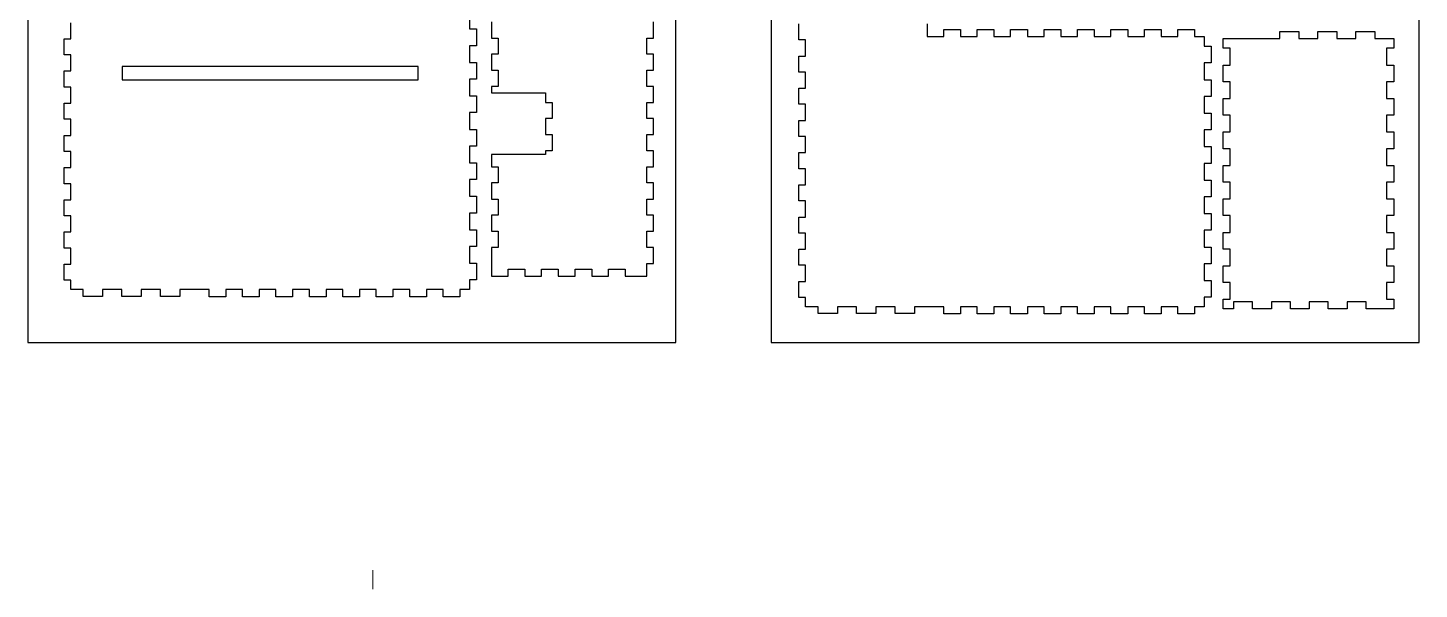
# Model space of a CAD drawing. Header units: inches. Extents: x 1.3 to 54.4, y -2.5 to 26.1.
# Drawn here: x 1.28 to 27.04, y -2.47 to 7.92 of the extents above; entities that cross this region are included whole.
import ezdxf

# ---------------------------------------------------------------- set-up
doc = ezdxf.new("R2010")
doc.units = ezdxf.units.IN
doc.header["$MEASUREMENT"] = 0
for name, color, linetype, true_color in [('distance', 80, 'Continuous', 0x4bff00), ('Layer 01', 5, 'Continuous', 0x0000ff), ('Layer 1', 7, 'Continuous', 0xffffff)]:
    doc.layers.add(name, color=color, linetype=linetype, true_color=true_color)

msp = doc.modelspace()

# ---------------------------------------------------------------- linework, layer by layer
at = {"layer": 'distance'}
for p, q in [((2.071, 7.717), (2.071, 8.014)), ((9.453, 8.076), (9.453, 7.898)), ((15.549, 7.696), (15.549, 7.994)), ((17.924, 7.994), (17.924, 7.757)), ((9.453, 7.898), (9.584, 7.898)), ((9.584, 7.898), (9.584, 7.588)), ((17.924, 7.757), (18.056, 7.757)), ((18.056, 7.757), (18.234, 7.757)), ((18.234, 7.757), (18.234, 7.889)), ((18.234, 7.889), (18.543, 7.889)), ((18.543, 7.889), (18.543, 7.757)), ((18.543, 7.757), (18.853, 7.757)), ((18.853, 7.757), (18.853, 7.889)), ((18.853, 7.889), (19.163, 7.889)), ((19.163, 7.889), (19.163, 7.757)), ((19.163, 7.757), (19.472, 7.757)), ((19.472, 7.757), (19.472, 7.889)), ((19.472, 7.889), (19.782, 7.889)), ((19.782, 7.889), (19.782, 7.757)), ((19.782, 7.757), (20.091, 7.757)), ((20.091, 7.757), (20.091, 7.889)), ((20.091, 7.889), (20.401, 7.889)), ((20.401, 7.889), (20.401, 7.757)), ((20.401, 7.757), (20.711, 7.757)), ((20.711, 7.757), (20.711, 7.889)), ((20.711, 7.889), (21.02, 7.889)), ((21.02, 7.889), (21.02, 7.757)), ((21.02, 7.757), (21.33, 7.757)), ((21.33, 7.757), (21.33, 7.889)), ((21.33, 7.889), (21.639, 7.889)), ((21.639, 7.889), (21.639, 7.757)), ((21.639, 7.757), (21.949, 7.757)), ((21.949, 7.757), (21.949, 7.889)), ((21.949, 7.889), (22.259, 7.889)), ((22.259, 7.889), (22.259, 7.757)), ((22.259, 7.757), (22.568, 7.757)), ((22.568, 7.757), (22.568, 7.889)), ((22.568, 7.889), (22.878, 7.889)), ((22.878, 7.889), (22.878, 7.757)), ((22.878, 7.757), (23.056, 7.757)), ((23.056, 7.757), (23.056, 7.579)), ((24.459, 7.719), (24.459, 7.85)), ((24.459, 7.85), (24.809, 7.85)), ((24.809, 7.85), (24.809, 7.719)), ((25.16, 7.719), (25.16, 7.85)), ((25.16, 7.85), (25.511, 7.85)), ((25.511, 7.85), (25.511, 7.719)), ((25.862, 7.719), (25.862, 7.85)), ((25.862, 7.85), (26.213, 7.85)), ((26.213, 7.85), (26.213, 7.719)), ((1.946, 7.419), (1.946, 7.717)), ((1.946, 7.717), (2.071, 7.717)), ((9.584, 7.588), (9.453, 7.588)), ((9.453, 7.588), (9.453, 7.278)), ((15.674, 7.696), (15.549, 7.696)), ((15.674, 7.398), (15.674, 7.696)), ((23.056, 7.579), (23.187, 7.579)), ((23.187, 7.579), (23.187, 7.269)), ((23.406, 7.719), (24.108, 7.719)), ((23.406, 7.541), (23.406, 7.719)), ((23.537, 7.541), (23.406, 7.541)), ((23.537, 7.231), (23.537, 7.541)), ((24.108, 7.719), (24.459, 7.719)), ((24.809, 7.719), (25.16, 7.719)), ((25.511, 7.719), (25.862, 7.719)), ((26.213, 7.719), (26.564, 7.719)), ((26.564, 7.541), (26.432, 7.541)), ((26.432, 7.541), (26.432, 7.231)), ((26.564, 7.719), (26.564, 7.541)), ((2.071, 7.419), (1.946, 7.419)), ((2.071, 7.121), (2.071, 7.419)), ((9.453, 7.278), (9.584, 7.278)), ((9.584, 7.278), (9.584, 6.969)), ((15.549, 7.1), (15.549, 7.398)), ((15.549, 7.398), (15.674, 7.398)), ((23.187, 7.269), (23.056, 7.269)), ((23.056, 7.269), (23.056, 6.96)), ((23.406, 6.921), (23.406, 7.231)), ((23.406, 7.231), (23.537, 7.231)), ((26.432, 7.231), (26.564, 7.231)), ((26.564, 7.231), (26.564, 6.921)), ((1.946, 6.823), (1.946, 7.121)), ((1.946, 7.121), (2.071, 7.121)), ((9.584, 6.969), (9.453, 6.969)), ((9.453, 6.969), (9.453, 6.659)), ((15.674, 7.1), (15.549, 7.1)), ((15.674, 6.802), (15.674, 7.1)), ((23.056, 6.96), (23.187, 6.96)), ((23.187, 6.96), (23.187, 6.65)), ((2.071, 6.823), (1.946, 6.823)), ((2.071, 6.525), (2.071, 6.823)), ((15.549, 6.504), (15.549, 6.802)), ((15.549, 6.802), (15.674, 6.802)), ((23.537, 6.921), (23.406, 6.921)), ((23.537, 6.612), (23.537, 6.921)), ((26.564, 6.921), (26.432, 6.921)), ((26.432, 6.921), (26.432, 6.612)), ((1.946, 6.227), (1.946, 6.525)), ((1.946, 6.525), (2.071, 6.525)), ((9.453, 6.659), (9.584, 6.659)), ((9.584, 6.659), (9.584, 6.35)), ((15.674, 6.504), (15.549, 6.504)), ((15.674, 6.207), (15.674, 6.504)), ((23.187, 6.65), (23.056, 6.65)), ((23.056, 6.65), (23.056, 6.341)), ((23.406, 6.302), (23.406, 6.612)), ((23.406, 6.612), (23.537, 6.612)), ((26.432, 6.612), (26.564, 6.612)), ((26.564, 6.612), (26.564, 6.302)), ((2.071, 6.227), (1.946, 6.227)), ((2.071, 5.929), (2.071, 6.227)), ((9.584, 6.35), (9.453, 6.35)), ((9.453, 6.35), (9.453, 6.04)), ((15.549, 5.909), (15.549, 6.207)), ((15.549, 6.207), (15.674, 6.207)), ((23.056, 6.341), (23.187, 6.341)), ((23.187, 6.341), (23.187, 6.031)), ((23.537, 6.302), (23.406, 6.302)), ((23.537, 5.993), (23.537, 6.302)), ((26.564, 6.302), (26.432, 6.302)), ((26.432, 6.302), (26.432, 5.993)), ((1.946, 5.631), (1.946, 5.929)), ((1.946, 5.929), (2.071, 5.929)), ((9.453, 6.04), (9.584, 6.04)), ((9.584, 6.04), (9.584, 5.73)), ((23.187, 6.031), (23.056, 6.031)), ((23.056, 6.031), (23.056, 5.722)), ((23.406, 5.683), (23.406, 5.993)), ((23.406, 5.993), (23.537, 5.993)), ((26.432, 5.993), (26.564, 5.993)), ((26.564, 5.993), (26.564, 5.683)), ((9.584, 5.73), (9.453, 5.73)), ((9.453, 5.73), (9.453, 5.421)), ((15.674, 5.909), (15.549, 5.909)), ((15.674, 5.611), (15.674, 5.909)), ((23.056, 5.722), (23.187, 5.722)), ((23.187, 5.722), (23.187, 5.412)), ((23.537, 5.683), (23.406, 5.683)), ((23.537, 5.374), (23.537, 5.683)), ((26.564, 5.683), (26.432, 5.683)), ((26.432, 5.683), (26.432, 5.374)), ((2.071, 5.631), (1.946, 5.631)), ((2.071, 5.334), (2.071, 5.631)), ((9.453, 5.421), (9.584, 5.421)), ((9.584, 5.421), (9.584, 5.111)), ((15.549, 5.313), (15.549, 5.611)), ((15.549, 5.611), (15.674, 5.611)), ((23.187, 5.412), (23.056, 5.412)), ((23.056, 5.412), (23.056, 5.102)), ((1.946, 5.036), (1.946, 5.334)), ((1.946, 5.334), (2.071, 5.334)), ((15.674, 5.313), (15.549, 5.313)), ((15.674, 5.015), (15.674, 5.313)), ((23.406, 5.064), (23.406, 5.374)), ((23.406, 5.374), (23.537, 5.374)), ((26.432, 5.374), (26.564, 5.374)), ((26.564, 5.374), (26.564, 5.064)), ((2.071, 5.036), (1.946, 5.036)), ((2.071, 4.738), (2.071, 5.036)), ((9.584, 5.111), (9.453, 5.111)), ((9.453, 5.111), (9.453, 4.802)), ((15.549, 4.717), (15.549, 5.015)), ((15.549, 5.015), (15.674, 5.015)), ((23.056, 5.102), (23.187, 5.102)), ((23.187, 5.102), (23.187, 4.793)), ((23.537, 5.064), (23.406, 5.064)), ((23.537, 4.754), (23.537, 5.064)), ((26.564, 5.064), (26.432, 5.064)), ((26.432, 5.064), (26.432, 4.754)), ((1.946, 4.44), (1.946, 4.738)), ((1.946, 4.738), (2.071, 4.738)), ((9.453, 4.802), (9.584, 4.802)), ((9.584, 4.802), (9.584, 4.492)), ((15.674, 4.717), (15.549, 4.717)), ((15.674, 4.419), (15.674, 4.717)), ((23.187, 4.793), (23.056, 4.793)), ((23.056, 4.793), (23.056, 4.483)), ((23.406, 4.445), (23.406, 4.754)), ((23.406, 4.754), (23.537, 4.754)), ((26.432, 4.754), (26.564, 4.754)), ((26.564, 4.754), (26.564, 4.445)), ((2.071, 4.44), (1.946, 4.44)), ((2.071, 4.142), (2.071, 4.44)), ((9.584, 4.492), (9.453, 4.492)), ((9.453, 4.492), (9.453, 4.182)), ((15.549, 4.121), (15.549, 4.419)), ((15.549, 4.419), (15.674, 4.419)), ((23.056, 4.483), (23.187, 4.483)), ((23.187, 4.483), (23.187, 4.174)), ((23.537, 4.445), (23.406, 4.445)), ((23.537, 4.135), (23.537, 4.445)), ((26.564, 4.445), (26.432, 4.445)), ((26.432, 4.445), (26.432, 4.135)), ((1.946, 3.844), (1.946, 4.142)), ((1.946, 4.142), (2.071, 4.142)), ((9.453, 4.182), (9.584, 4.182)), ((9.584, 4.182), (9.584, 3.873)), ((23.187, 4.174), (23.056, 4.174)), ((23.056, 4.174), (23.056, 3.864)), ((23.406, 3.826), (23.406, 4.135)), ((23.406, 4.135), (23.537, 4.135)), ((26.432, 4.135), (26.564, 4.135)), ((26.564, 4.135), (26.564, 3.826)), ((9.584, 3.873), (9.453, 3.873)), ((9.453, 3.873), (9.453, 3.563)), ((15.674, 4.121), (15.549, 4.121)), ((15.674, 3.824), (15.674, 4.121)), ((2.071, 3.844), (1.946, 3.844)), ((2.071, 3.546), (2.071, 3.844)), ((15.549, 3.526), (15.549, 3.824)), ((15.549, 3.824), (15.674, 3.824)), ((23.056, 3.864), (23.187, 3.864)), ((23.187, 3.864), (23.187, 3.554)), ((23.537, 3.826), (23.406, 3.826)), ((23.537, 3.516), (23.537, 3.826)), ((26.564, 3.826), (26.432, 3.826)), ((26.432, 3.826), (26.432, 3.516)), ((1.946, 3.248), (1.946, 3.546)), ((1.946, 3.546), (2.071, 3.546)), ((9.453, 3.563), (9.584, 3.563)), ((9.584, 3.563), (9.584, 3.254)), ((15.674, 3.526), (15.549, 3.526)), ((15.674, 3.228), (15.674, 3.526)), ((23.187, 3.554), (23.056, 3.554)), ((23.056, 3.554), (23.056, 3.245)), ((23.406, 3.206), (23.406, 3.516)), ((23.406, 3.516), (23.537, 3.516)), ((26.432, 3.516), (26.564, 3.516)), ((26.564, 3.516), (26.564, 3.206)), ((2.071, 3.248), (1.946, 3.248)), ((2.071, 3.076), (2.071, 3.248)), ((9.584, 3.254), (9.453, 3.254)), ((9.453, 3.254), (9.453, 3.076)), ((15.549, 2.93), (15.549, 3.228)), ((15.549, 3.228), (15.674, 3.228)), ((23.056, 3.245), (23.187, 3.245)), ((23.187, 3.245), (23.187, 2.935)), ((23.537, 3.206), (23.406, 3.206)), ((23.537, 2.897), (23.537, 3.206)), ((26.564, 3.206), (26.432, 3.206)), ((26.432, 3.206), (26.432, 2.897)), ((2.303, 3.076), (2.071, 3.076)), ((2.303, 2.951), (2.303, 3.076)), ((2.66, 2.951), (2.303, 2.951)), ((3.017, 3.076), (2.66, 3.076)), ((2.66, 3.076), (2.66, 2.951)), ((3.017, 2.951), (3.017, 3.076)), ((3.375, 2.951), (3.017, 2.951)), ((3.732, 3.076), (3.375, 3.076)), ((3.375, 3.076), (3.375, 2.951)), ((3.732, 2.951), (3.732, 3.076)), ((4.089, 2.951), (3.732, 2.951)), ((4.321, 3.076), (4.089, 3.076)), ((4.089, 3.076), (4.089, 2.951)), ((4.631, 3.076), (4.321, 3.076)), ((4.631, 2.944), (4.631, 3.076)), ((4.94, 2.944), (4.631, 2.944)), ((5.25, 3.076), (4.94, 3.076)), ((4.94, 3.076), (4.94, 2.944)), ((5.25, 2.944), (5.25, 3.076)), ((5.559, 2.944), (5.25, 2.944)), ((5.869, 3.076), (5.559, 3.076)), ((5.559, 3.076), (5.559, 2.944)), ((5.869, 2.944), (5.869, 3.076)), ((6.179, 2.944), (5.869, 2.944)), ((6.488, 3.076), (6.179, 3.076)), ((6.179, 3.076), (6.179, 2.944)), ((6.488, 2.944), (6.488, 3.076)), ((6.798, 2.944), (6.488, 2.944)), ((7.107, 3.076), (6.798, 3.076)), ((6.798, 3.076), (6.798, 2.944)), ((7.107, 2.944), (7.107, 3.076)), ((7.417, 2.944), (7.107, 2.944)), ((7.727, 3.076), (7.417, 3.076)), ((7.417, 3.076), (7.417, 2.944)), ((7.727, 2.944), (7.727, 3.076)), ((8.036, 2.944), (7.727, 2.944)), ((8.346, 3.076), (8.036, 3.076)), ((8.036, 3.076), (8.036, 2.944)), ((8.346, 2.944), (8.346, 3.076)), ((8.655, 2.944), (8.346, 2.944)), ((8.965, 3.076), (8.655, 3.076)), ((8.655, 3.076), (8.655, 2.944)), ((8.965, 2.944), (8.965, 3.076)), ((9.275, 2.944), (8.965, 2.944)), ((9.453, 3.076), (9.275, 3.076)), ((9.275, 3.076), (9.275, 2.944)), ((15.674, 2.93), (15.549, 2.93)), ((15.674, 2.757), (15.674, 2.93)), ((23.187, 2.935), (23.056, 2.935)), ((23.056, 2.935), (23.056, 2.757)), ((23.406, 2.719), (23.406, 2.897)), ((23.406, 2.897), (23.537, 2.897)), ((23.95, 2.85), (23.599, 2.85)), ((23.599, 2.85), (23.599, 2.719)), ((23.95, 2.719), (23.95, 2.85)), ((24.652, 2.85), (24.301, 2.85)), ((24.301, 2.85), (24.301, 2.719)), ((24.652, 2.719), (24.652, 2.85)), ((25.353, 2.85), (25.002, 2.85)), ((25.002, 2.85), (25.002, 2.719)), ((25.353, 2.719), (25.353, 2.85)), ((26.055, 2.85), (25.704, 2.85)), ((25.704, 2.85), (25.704, 2.719)), ((26.055, 2.719), (26.055, 2.85)), ((26.432, 2.897), (26.564, 2.897)), ((26.564, 2.897), (26.564, 2.719)), ((15.906, 2.757), (15.674, 2.757)), ((15.906, 2.632), (15.906, 2.757)), ((16.264, 2.632), (15.906, 2.632)), ((16.621, 2.757), (16.264, 2.757)), ((16.264, 2.757), (16.264, 2.632)), ((16.621, 2.632), (16.621, 2.757)), ((16.978, 2.632), (16.621, 2.632)), ((17.335, 2.757), (16.978, 2.757)), ((16.978, 2.757), (16.978, 2.632)), ((17.335, 2.632), (17.335, 2.757)), ((17.692, 2.632), (17.335, 2.632)), ((17.924, 2.757), (17.692, 2.757)), ((17.692, 2.757), (17.692, 2.632)), ((18.234, 2.757), (17.924, 2.757)), ((18.234, 2.626), (18.234, 2.757)), ((18.543, 2.626), (18.234, 2.626)), ((18.853, 2.757), (18.543, 2.757)), ((18.543, 2.757), (18.543, 2.626)), ((18.853, 2.626), (18.853, 2.757)), ((19.163, 2.626), (18.853, 2.626)), ((19.472, 2.757), (19.163, 2.757)), ((19.163, 2.757), (19.163, 2.626)), ((19.472, 2.626), (19.472, 2.757)), ((19.782, 2.626), (19.472, 2.626)), ((20.091, 2.757), (19.782, 2.757)), ((19.782, 2.757), (19.782, 2.626)), ((20.091, 2.626), (20.091, 2.757)), ((20.401, 2.626), (20.091, 2.626)), ((20.711, 2.757), (20.401, 2.757)), ((20.401, 2.757), (20.401, 2.626)), ((20.711, 2.626), (20.711, 2.757)), ((21.02, 2.626), (20.711, 2.626)), ((21.33, 2.757), (21.02, 2.757)), ((21.02, 2.757), (21.02, 2.626)), ((21.33, 2.626), (21.33, 2.757)), ((21.639, 2.626), (21.33, 2.626)), ((21.949, 2.757), (21.639, 2.757)), ((21.639, 2.757), (21.639, 2.626)), ((21.949, 2.626), (21.949, 2.757)), ((22.259, 2.626), (21.949, 2.626)), ((22.568, 2.757), (22.259, 2.757)), ((22.259, 2.757), (22.259, 2.626)), ((22.568, 2.626), (22.568, 2.757)), ((22.878, 2.626), (22.568, 2.626)), ((23.056, 2.757), (22.878, 2.757)), ((22.878, 2.757), (22.878, 2.626)), ((23.599, 2.719), (23.406, 2.719)), ((24.301, 2.719), (23.95, 2.719)), ((25.002, 2.719), (24.652, 2.719)), ((25.704, 2.719), (25.353, 2.719)), ((26.406, 2.719), (26.055, 2.719)), ((26.564, 2.719), (26.406, 2.719))]:
    msp.add_line(p, q, dxfattribs=at)
at = {"layer": 'Layer 01'}
for p, q in [((9.859, 8.028), (9.859, 7.73)), ((12.859, 7.73), (12.859, 8.028)), ((9.859, 7.73), (9.984, 7.73)), ((9.984, 7.73), (9.984, 7.432)), ((12.734, 7.432), (12.734, 7.73)), ((12.734, 7.73), (12.859, 7.73)), ((9.984, 7.432), (9.859, 7.432)), ((9.859, 7.432), (9.859, 7.134)), ((12.859, 7.432), (12.734, 7.432)), ((12.859, 7.134), (12.859, 7.432)), ((9.859, 7.134), (9.984, 7.134)), ((9.984, 7.134), (9.984, 6.836)), ((12.734, 6.836), (12.734, 7.134)), ((12.734, 7.134), (12.859, 7.134)), ((9.984, 6.836), (9.859, 6.836)), ((9.859, 6.836), (9.859, 6.716)), ((12.859, 6.836), (12.734, 6.836)), ((12.859, 6.538), (12.859, 6.836)), ((12.734, 6.241), (12.734, 6.538)), ((12.734, 6.538), (12.859, 6.538)), ((12.859, 6.241), (12.734, 6.241)), ((12.859, 5.943), (12.859, 6.241)), ((12.734, 5.645), (12.734, 5.943)), ((12.734, 5.943), (12.859, 5.943)), ((9.859, 5.573), (9.859, 5.347)), ((12.859, 5.645), (12.734, 5.645)), ((12.859, 5.347), (12.859, 5.645)), ((9.859, 5.347), (9.984, 5.347)), ((9.984, 5.347), (9.984, 5.049)), ((12.734, 5.049), (12.734, 5.347)), ((12.734, 5.347), (12.859, 5.347)), ((9.984, 5.049), (9.859, 5.049)), ((9.859, 5.049), (9.859, 4.751)), ((12.859, 5.049), (12.734, 5.049)), ((12.859, 4.751), (12.859, 5.049)), ((9.859, 4.751), (9.984, 4.751)), ((9.984, 4.751), (9.984, 4.453)), ((12.734, 4.453), (12.734, 4.751)), ((12.734, 4.751), (12.859, 4.751)), ((9.984, 4.453), (9.859, 4.453)), ((9.859, 4.453), (9.859, 4.155)), ((12.859, 4.453), (12.734, 4.453)), ((12.859, 4.155), (12.859, 4.453)), ((9.859, 4.155), (9.984, 4.155)), ((9.984, 4.155), (9.984, 3.858)), ((12.734, 3.858), (12.734, 4.155)), ((12.734, 4.155), (12.859, 4.155)), ((9.984, 3.858), (9.859, 3.858)), ((9.859, 3.858), (9.859, 3.56)), ((12.859, 3.858), (12.734, 3.858)), ((12.859, 3.56), (12.859, 3.858)), ((9.859, 3.56), (9.859, 3.323)), ((10.168, 3.323), (10.168, 3.455)), ((10.168, 3.455), (10.478, 3.455)), ((10.478, 3.455), (10.478, 3.323)), ((10.787, 3.323), (10.787, 3.455)), ((10.787, 3.455), (11.097, 3.455)), ((11.097, 3.455), (11.097, 3.323)), ((11.407, 3.323), (11.407, 3.455)), ((11.407, 3.455), (11.716, 3.455)), ((11.716, 3.455), (11.716, 3.323)), ((12.026, 3.323), (12.026, 3.455)), ((12.026, 3.455), (12.335, 3.455)), ((12.335, 3.455), (12.335, 3.323)), ((12.734, 3.323), (12.734, 3.56)), ((12.734, 3.56), (12.859, 3.56)), ((9.859, 3.323), (10.168, 3.323)), ((10.478, 3.323), (10.787, 3.323)), ((11.097, 3.323), (11.407, 3.323)), ((11.716, 3.323), (12.026, 3.323)), ((12.335, 3.323), (12.734, 3.323))]:
    msp.add_line(p, q, dxfattribs=at)
for points in [[(1.276, 2.099), (13.276, 2.099), (13.276, 26.099), (1.276, 26.099)], [(15.036, 2.099), (27.036, 2.099), (27.036, 26.099), (15.036, 26.099)], [(3.021, 6.955), (8.503, 6.955), (8.503, 7.205), (3.021, 7.205)]]:
    msp.add_lwpolyline(points, close=True, dxfattribs=at)
for points in [[(9.859, 6.716), (10.859, 6.716)], [(10.859, 6.716), (10.859, 6.538), (10.984, 6.538), (10.984, 6.241), (10.859, 6.241), (10.859, 5.943), (10.984, 5.943), (10.984, 5.645), (10.859, 5.645), (10.859, 5.573), (9.859, 5.573)]]:
    msp.add_lwpolyline(points, dxfattribs=at)
at = {"layer": 'Layer 1', "color": 18, "lineweight": 5, "true_color": 0x000000}
msp.add_line((7.664, -2.466), (7.664, -2.115), dxfattribs=at)

doc.saveas('drawing.dxf')
